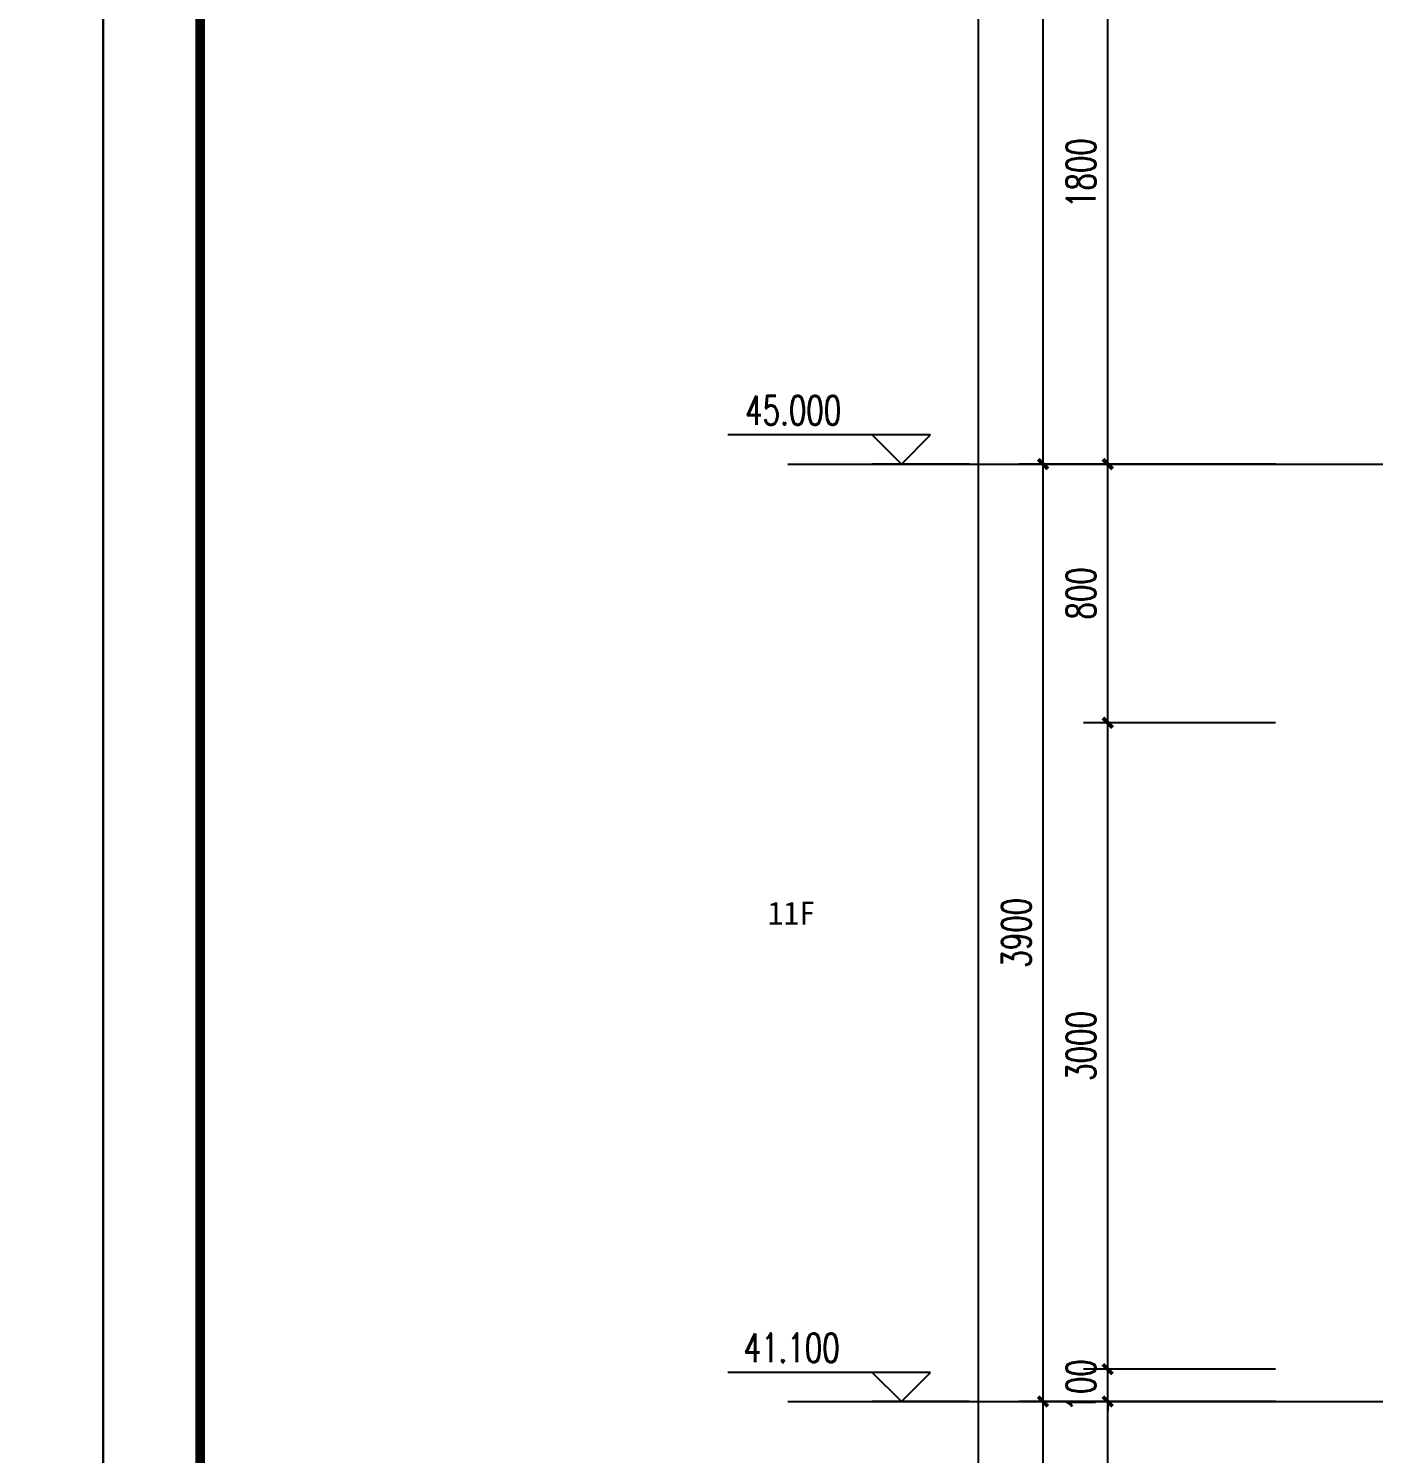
# Model space of a CAD drawing. Extents: x 1738711 to 2346805, y 1189731 to 2516152.
# Drawn here: x 1933242 to 1937401, y 1236334 to 1240742 of the extents above; entities that cross this region are included whole.
import ezdxf
from ezdxf.enums import TextEntityAlignment as Align

# ---------------------------------------------------------------- set-up
doc = ezdxf.new("R2010")
doc.units = 0
doc.header["$LTSCALE"] = 1000
doc.header["$MEASUREMENT"] = 0
for name, color, linetype in [('DIM_ELEV', 3, 'Continuous'), ('DOTE', 1, 'Continuous'), ('PUB_DIM', 3, 'Continuous'), ('PUB_TEXT', 7, 'Continuous'), ('TK', 4, 'Continuous')]:
    doc.layers.add(name, color=color, linetype=linetype)
doc.styles.add('_TCH_DIM', font='SIMPLEX', dxfattribs={"bigfont": 'GBCBIG'})
doc.styles.add('_TCH_DIM_T3', font='SIMPLEX', dxfattribs={"width": 0.705882, "bigfont": 'GBCBIG'})
doc.styles.add('STW', font='simhei_0.ttf')
doc.styles.add('宋体', font='SIMSUN.TTF', dxfattribs={"width": 0.75})
doc.dimstyles.new('_TCH_ARCH&&30', dxfattribs={"dimtxt": 89.25, "dimasz": 30, "dimexe": 75, "dimexo": 90, "dimgap": 37.875, "dimtad": 1, "dimdec": 0, "dimzin": 0, "dimdsep": 46, "dimtxsty": '_TCH_DIM_T3', "dimblk": 'ARCHTICK', "dimcen": 0.09, "dimclrt": 7, "dimazin": 2, "dimtfac": 1, "dimtdec": 0, "dimtix": 1, "dimtmove": 2, "dimatfit": 3, "dimfxl": 20, "dimtolj": 1, "dimtzin": 0, "dimarcsym": 0})

# ---------------------------------------------------------------- blocks, each defined once
blk = doc.blocks.new('hjashrtahreahe')
at = {"layer": 'TK', "color": 7, "const_width": 25}
blk.add_lwpolyline([(0, 59400), (84100, 59400), (84100, 0), (0, 0)], close=True, dxfattribs=at)
at = {"layer": 'TK', "color": 3, "const_width": 100}
blk.add_lwpolyline([(2500, 1000), (2500, 58400), (83100, 58400), (83100, 1000)], close=True, dxfattribs=at)
at = {"layer": 'TK', "style": '宋体', "width": 0.75}
for tag, height, p in [('项目负责人', 350, (6003, 57089)), ('专业负责人', 350, (6003, 56224)), ('设计人', 350, (6003, 55419)), ('版号1', 250, (77304, 22193)), ('时间1', 250, (82405, 22193)), ('版号2', 250, (77304, 21593)), ('时间2', 250, (82405, 21593)), ('版号3', 250, (77304, 20993)), ('时间3', 250, (82405, 20993)), ('建筑会签', 0.0001, (78978, 2403)), ('电气会签', 0.0001, (82128, 2403)), ('结构会签', 0.0001, (78978, 1803)), ('暖通会签', 0.0001, (82128, 1803)), ('给排水会签', 0.0001, (78978, 1250)), ('智能化会签', 0.0001, (82128, 1250))]:
    blk.add_attdef(tag, text='', height=height, dxfattribs=at).set_placement(p, align=Align.CENTER)
for tag, p in [('合作设计单位', (80816, 48986)), ('版号说明1', (79854, 22318)), ('版号说明2', (79854, 21718)), ('版号说明3', (79854, 21118)), ('浙江绿储科技有限公司', (80545, 16036)), ('百兆瓦级集中式熔盐储能关键', (80545, 14953)), ('设备研发及制造基地项目', (80545, 14603)), ('1#研发楼', (80545, 13636)), ('图名', (80545, 12436)), ('工程编号', (78978, 11461)), ('子项编号', (82128, 11461)), ('建筑', (78978, 10711)), ('图号', (82128, 10711)), ('施工图', (78978, 9961)), ('2023.03', (82128, 9961)), ('审定', (79353, 8461)), ('审核', (79353, 7711)), ('工程负责', (79353, 6961)), ('专业负责', (79353, 6211)), ('设计', (79353, 5461)), ('制图', (79353, 4711)), ('校对', (79353, 3961))]:
    blk.add_attdef(tag, text='', height=250, dxfattribs=at).set_placement(p, align=Align.MIDDLE_CENTER)
blk = doc.blocks.new('_ArchTick')
at = {"color": 0, "linetype": 'ByBlock', "const_width": 0.4}
blk.add_lwpolyline([(-0.5, -0.5), (0.5, 0.5)], dxfattribs=at)
blk = doc.blocks.new('*D1112')
at = {"layer": 'Defpoints', "color": 0, "transparency": 16777216}
for p in [(1936579.2, 1236494.4), (1937188.3, 1236494.4), (1937188.3, 1235694.4)]:
    blk.add_point(p, dxfattribs=at)
at = {"layer": 'PUB_DIM', "color": 0, "lineweight": -2, "transparency": 16777216}
for p, q in [((1937098.3, 1236494.4), (1936504.2, 1236494.4)), ((1936579.2, 1235694.4), (1936579.2, 1236494.4)), ((1937098.3, 1235694.4), (1936504.2, 1235694.4))]:
    blk.add_line(p, q, dxfattribs=at)
at = {"layer": 'PUB_DIM', "color": 0, "lineweight": -2, "transparency": 16777216, "xscale": 30, "yscale": 30, "zscale": 30}
for p, rotation in [((1936579.2, 1236494.4), 90), ((1936579.2, 1235694.4), 270)]:
    blk.add_blockref('_ArchTick', p, dxfattribs=dict(at, rotation=rotation))
at = {"layer": 'PUB_DIM', "color": 7, "transparency": 16777216, "insert": (1936496.7, 1236094.4), "char_height": 89.25, "attachment_point": 5, "rotation": 90, "style": '_TCH_DIM_T3'}
blk.add_mtext('\\A1;800', dxfattribs=at)
blk = doc.blocks.new('*D1113')
at = {"layer": 'Defpoints', "color": 0, "transparency": 16777216}
for p in [(1936579.2, 1236594.4), (1937188.3, 1236594.4), (1937188.3, 1236494.4)]:
    blk.add_point(p, dxfattribs=at)
at = {"layer": 'PUB_DIM', "color": 0, "lineweight": -2, "transparency": 16777216}
for p, q in [((1937098.3, 1236594.4), (1936504.2, 1236594.4)), ((1936579.2, 1236594.4), (1936579.2, 1236624.4)), ((1936579.2, 1236494.4), (1936579.2, 1236594.4)), ((1937098.3, 1236494.4), (1936504.2, 1236494.4)), ((1936579.2, 1236494.4), (1936579.2, 1236464.4))]:
    blk.add_line(p, q, dxfattribs=at)
at = {"layer": 'PUB_DIM', "color": 0, "lineweight": -2, "transparency": 16777216, "xscale": 30, "yscale": 30, "zscale": 30}
for p, rotation in [((1936579.2, 1236594.4), 270), ((1936579.2, 1236494.4), 90)]:
    blk.add_blockref('_ArchTick', p, dxfattribs=dict(at, rotation=rotation))
at = {"layer": 'PUB_DIM', "color": 7, "transparency": 16777216, "insert": (1936496.7, 1236544.4), "char_height": 89.25, "attachment_point": 5, "rotation": 90, "style": '_TCH_DIM_T3'}
blk.add_mtext('\\A1;100', dxfattribs=at)
blk = doc.blocks.new('*D1114')
at = {"layer": 'Defpoints', "color": 0, "transparency": 16777216}
for p in [(1936579.2, 1238594.4), (1937188.3, 1238594.4), (1937188.3, 1236594.4)]:
    blk.add_point(p, dxfattribs=at)
at = {"layer": 'PUB_DIM', "color": 0, "lineweight": -2, "transparency": 16777216}
for p, q in [((1937098.3, 1238594.4), (1936504.2, 1238594.4)), ((1936579.2, 1236594.4), (1936579.2, 1238594.4)), ((1937098.3, 1236594.4), (1936504.2, 1236594.4))]:
    blk.add_line(p, q, dxfattribs=at)
at = {"layer": 'PUB_DIM', "color": 0, "lineweight": -2, "transparency": 16777216, "xscale": 30, "yscale": 30, "zscale": 30}
for p, rotation in [((1936579.2, 1238594.4), 90), ((1936579.2, 1236594.4), 270)]:
    blk.add_blockref('_ArchTick', p, dxfattribs=dict(at, rotation=rotation))
at = {"layer": 'PUB_DIM', "color": 7, "transparency": 16777216, "insert": (1936496.7, 1237594.4), "char_height": 89.25, "attachment_point": 5, "rotation": 90, "style": '_TCH_DIM_T3'}
blk.add_mtext('\\A1;3000', dxfattribs=at)
blk = doc.blocks.new('*D1115')
at = {"layer": 'Defpoints', "color": 0, "transparency": 16777216}
for p in [(1936579.2, 1239394.4), (1937188.3, 1239394.4), (1937188.3, 1238594.4)]:
    blk.add_point(p, dxfattribs=at)
at = {"layer": 'PUB_DIM', "color": 0, "lineweight": -2, "transparency": 16777216}
for p, q in [((1937098.3, 1239394.4), (1936504.2, 1239394.4)), ((1936579.2, 1238594.4), (1936579.2, 1239394.4)), ((1937098.3, 1238594.4), (1936504.2, 1238594.4))]:
    blk.add_line(p, q, dxfattribs=at)
at = {"layer": 'PUB_DIM', "color": 0, "lineweight": -2, "transparency": 16777216, "xscale": 30, "yscale": 30, "zscale": 30}
for p, rotation in [((1936579.2, 1239394.4), 90), ((1936579.2, 1238594.4), 270)]:
    blk.add_blockref('_ArchTick', p, dxfattribs=dict(at, rotation=rotation))
at = {"layer": 'PUB_DIM', "color": 7, "transparency": 16777216, "insert": (1936496.7, 1238994.4), "char_height": 89.25, "attachment_point": 5, "rotation": 90, "style": '_TCH_DIM_T3'}
blk.add_mtext('\\A1;800', dxfattribs=at)
blk = doc.blocks.new('*D1116')
at = {"layer": 'Defpoints', "color": 0, "transparency": 16777216}
for p in [(1936579.2, 1241194.4), (1937188.3, 1241194.4), (1937188.3, 1239394.4)]:
    blk.add_point(p, dxfattribs=at)
at = {"layer": 'PUB_DIM', "color": 0, "lineweight": -2, "transparency": 16777216}
for p, q in [((1937098.3, 1241194.4), (1936504.2, 1241194.4)), ((1936579.2, 1239394.4), (1936579.2, 1241194.4)), ((1937098.3, 1239394.4), (1936504.2, 1239394.4))]:
    blk.add_line(p, q, dxfattribs=at)
at = {"layer": 'PUB_DIM', "color": 0, "lineweight": -2, "transparency": 16777216, "xscale": 30, "yscale": 30, "zscale": 30}
for p, rotation in [((1936579.2, 1241194.4), 90), ((1936579.2, 1239394.4), 270)]:
    blk.add_blockref('_ArchTick', p, dxfattribs=dict(at, rotation=rotation))
at = {"layer": 'PUB_DIM', "color": 7, "transparency": 16777216, "insert": (1936496.7, 1240294.4), "char_height": 89.25, "attachment_point": 5, "rotation": 90, "style": '_TCH_DIM_T3'}
blk.add_mtext('\\A1;1800', dxfattribs=at)
blk = doc.blocks.new('*D1122')
at = {"layer": 'Defpoints', "color": 0, "transparency": 16777216}
for p in [(1936379.2, 1236494.4), (1937188.3, 1236494.4), (1937188.3, 1233594.4)]:
    blk.add_point(p, dxfattribs=at)
at = {"layer": 'PUB_DIM', "color": 0, "lineweight": -2, "transparency": 16777216}
for p, q in [((1937098.3, 1236494.4), (1936304.2, 1236494.4)), ((1936379.2, 1233594.4), (1936379.2, 1236494.4)), ((1937098.3, 1233594.4), (1936304.2, 1233594.4))]:
    blk.add_line(p, q, dxfattribs=at)
at = {"layer": 'PUB_DIM', "color": 0, "lineweight": -2, "transparency": 16777216, "xscale": 30, "yscale": 30, "zscale": 30}
for p, rotation in [((1936379.2, 1236494.4), 90), ((1936379.2, 1233594.4), 270)]:
    blk.add_blockref('_ArchTick', p, dxfattribs=dict(at, rotation=rotation))
at = {"layer": 'PUB_DIM', "color": 7, "transparency": 16777216, "insert": (1936296.7, 1235044.4), "char_height": 89.25, "attachment_point": 5, "rotation": 90, "style": '_TCH_DIM_T3'}
blk.add_mtext('\\A1;3900', dxfattribs=at)
blk = doc.blocks.new('*D1123')
at = {"layer": 'Defpoints', "color": 0, "transparency": 16777216}
for p in [(1936379.2, 1239394.4), (1937188.3, 1239394.4), (1937188.3, 1236494.4)]:
    blk.add_point(p, dxfattribs=at)
at = {"layer": 'PUB_DIM', "color": 0, "lineweight": -2, "transparency": 16777216}
for p, q in [((1937098.3, 1239394.4), (1936304.2, 1239394.4)), ((1936379.2, 1236494.4), (1936379.2, 1239394.4)), ((1937098.3, 1236494.4), (1936304.2, 1236494.4))]:
    blk.add_line(p, q, dxfattribs=at)
at = {"layer": 'PUB_DIM', "color": 0, "lineweight": -2, "transparency": 16777216, "xscale": 30, "yscale": 30, "zscale": 30}
for p, rotation in [((1936379.2, 1239394.4), 90), ((1936379.2, 1236494.4), 270)]:
    blk.add_blockref('_ArchTick', p, dxfattribs=dict(at, rotation=rotation))
at = {"layer": 'PUB_DIM', "color": 7, "transparency": 16777216, "insert": (1936296.7, 1237944.4), "char_height": 89.25, "attachment_point": 5, "rotation": 90, "style": '_TCH_DIM_T3'}
blk.add_mtext('\\A1;3900', dxfattribs=at)
blk = doc.blocks.new('*D1124')
at = {"layer": 'Defpoints', "color": 0, "transparency": 16777216}
for p in [(1936379.2, 1242394.4), (1937188.3, 1242394.4), (1937188.3, 1239394.4)]:
    blk.add_point(p, dxfattribs=at)
at = {"layer": 'PUB_DIM', "color": 0, "lineweight": -2, "transparency": 16777216}
for p, q in [((1937098.3, 1242394.4), (1936304.2, 1242394.4)), ((1936379.2, 1239394.4), (1936379.2, 1242394.4)), ((1937098.3, 1239394.4), (1936304.2, 1239394.4))]:
    blk.add_line(p, q, dxfattribs=at)
at = {"layer": 'PUB_DIM', "color": 0, "lineweight": -2, "transparency": 16777216, "xscale": 30, "yscale": 30, "zscale": 30}
for p, rotation in [((1936379.2, 1242394.4), 90), ((1936379.2, 1239394.4), 270)]:
    blk.add_blockref('_ArchTick', p, dxfattribs=dict(at, rotation=rotation))
at = {"layer": 'PUB_DIM', "color": 7, "transparency": 16777216, "insert": (1936296.7, 1240894.4), "char_height": 89.25, "attachment_point": 5, "rotation": 90, "style": '_TCH_DIM_T3'}
blk.add_mtext('\\A1;3000', dxfattribs=at)
blk = doc.blocks.new('*D1125')
at = {"layer": 'Defpoints', "color": 0, "transparency": 16777216}
for p in [(1936179.2, 1242394.4), (1937188.3, 1242394.4), (1937188.3, 1221594.4)]:
    blk.add_point(p, dxfattribs=at)
at = {"layer": 'PUB_DIM', "color": 0, "lineweight": -2, "transparency": 16777216}
for p, q in [((1937098.3, 1242394.4), (1936104.2, 1242394.4)), ((1936179.2, 1221594.4), (1936179.2, 1242394.4)), ((1937098.3, 1221594.4), (1936104.2, 1221594.4))]:
    blk.add_line(p, q, dxfattribs=at)
at = {"layer": 'PUB_DIM', "color": 0, "lineweight": -2, "transparency": 16777216, "xscale": 30, "yscale": 30, "zscale": 30}
for p, rotation in [((1936179.2, 1242394.4), 90), ((1936179.2, 1221594.4), 270)]:
    blk.add_blockref('_ArchTick', p, dxfattribs=dict(at, rotation=rotation))
at = {"layer": 'PUB_DIM', "color": 7, "transparency": 16777216, "insert": (1936096.7, 1231994.4), "char_height": 89.25, "attachment_point": 5, "rotation": 90, "style": '_TCH_DIM_T3'}
blk.add_mtext('\\A1;48300', dxfattribs=at)

msp = doc.modelspace()

# ---------------------------------------------------------------- linework, layer by layer
at = {"layer": 'DIM_ELEV'}
for p, q in [((1936031.3, 1239484.4), (1935404.9, 1239484.4)), ((1935941.3, 1239394.4), (1935851.3, 1239484.4)), ((1935941.3, 1239394.4), (1936031.3, 1239484.4)), ((1936151.3, 1239394.4), (1935851.3, 1239394.4)), ((1936031.3, 1236584.4), (1935404.9, 1236584.4)), ((1935941.3, 1236494.4), (1935851.3, 1236584.4)), ((1935941.3, 1236494.4), (1936031.3, 1236584.4)), ((1936151.3, 1236494.4), (1935851.3, 1236494.4))]:
    msp.add_line(p, q, dxfattribs=at)
at = {"layer": 'DOTE'}
for p, q in [((1935589.6, 1239394.4), (1941584.1, 1239394.4)), ((1935589.6, 1236494.4), (1941584.1, 1236494.4))]:
    msp.add_line(p, q, dxfattribs=at)

# ---------------------------------------------------------------- block references
at = {"xscale": 0.3, "yscale": 0.3, "zscale": 0.3, "rotation": 270}
for p in [(1915653.1, 1243631.6), (1933473.1, 1243631.6)]:
    msp.add_blockref('hjashrtahreahe', p, dxfattribs=at)

# ---------------------------------------------------------------- texts
at = {"style": 'STW'}
msp.add_text('11F', height=72.1, dxfattribs=at).set_placement((1935527.4, 1237969.1))
at = {"layer": 'PUB_TEXT', "color": 7, "style": '_TCH_DIM', "width": 0.705882}
for s, p in [('45.000', (1935458.3, 1239515.9)), ('41.100', (1935453.5, 1236615.9))]:
    msp.add_text(s, height=89.25, dxfattribs=at).set_placement(p)

# ---------------------------------------------------------------- dimensions: what is measured, and where the dimension line sits
at = {"layer": 'PUB_DIM'}
for p1, p2, distance, text, picture, middle in [((1937188.3, 1221594.4), (1937188.3, 1242394.4), 1009.1, '48300', '*D1125', (1936096.7, 1231994.4)), ((1937188.3, 1239394.4), (1937188.3, 1242394.4), 809.1, '3000', '*D1124', (1936296.7, 1240894.4)), ((1937188.3, 1236494.4), (1937188.3, 1239394.4), 809.1, '3900', '*D1123', (1936296.7, 1237944.4)), ((1937188.3, 1236594.4), (1937188.3, 1238594.4), 609.1, '3000', '*D1114', (1936496.7, 1237594.4)), ((1937188.3, 1233594.4), (1937188.3, 1236494.4), 809.1, '3900', '*D1122', (1936296.7, 1235044.4))]:
    dim = msp.add_aligned_dim(p1=p1, p2=p2, distance=distance, text=text, dimstyle='_TCH_ARCH&&30', dxfattribs=at)
    dim.commit()
    dim.dimension.update_dxf_attribs({"geometry": picture, "text_midpoint": middle})
for p1, p2, picture, middle in [((1937188.3, 1239394.4), (1937188.3, 1241194.4), '*D1116', (1936496.7, 1240294.4)), ((1937188.3, 1238594.4), (1937188.3, 1239394.4), '*D1115', (1936496.7, 1238994.4)), ((1937188.3, 1236494.4), (1937188.3, 1236594.4), '*D1113', (1936496.7, 1236544.4)), ((1937188.3, 1235694.4), (1937188.3, 1236494.4), '*D1112', (1936496.7, 1236094.4))]:
    dim = msp.add_aligned_dim(p1=p1, p2=p2, distance=609.1, dimstyle='_TCH_ARCH&&30', dxfattribs=at)
    dim.commit()
    dim.dimension.update_dxf_attribs({"geometry": picture, "text_midpoint": middle})

doc.saveas('drawing.dxf')
